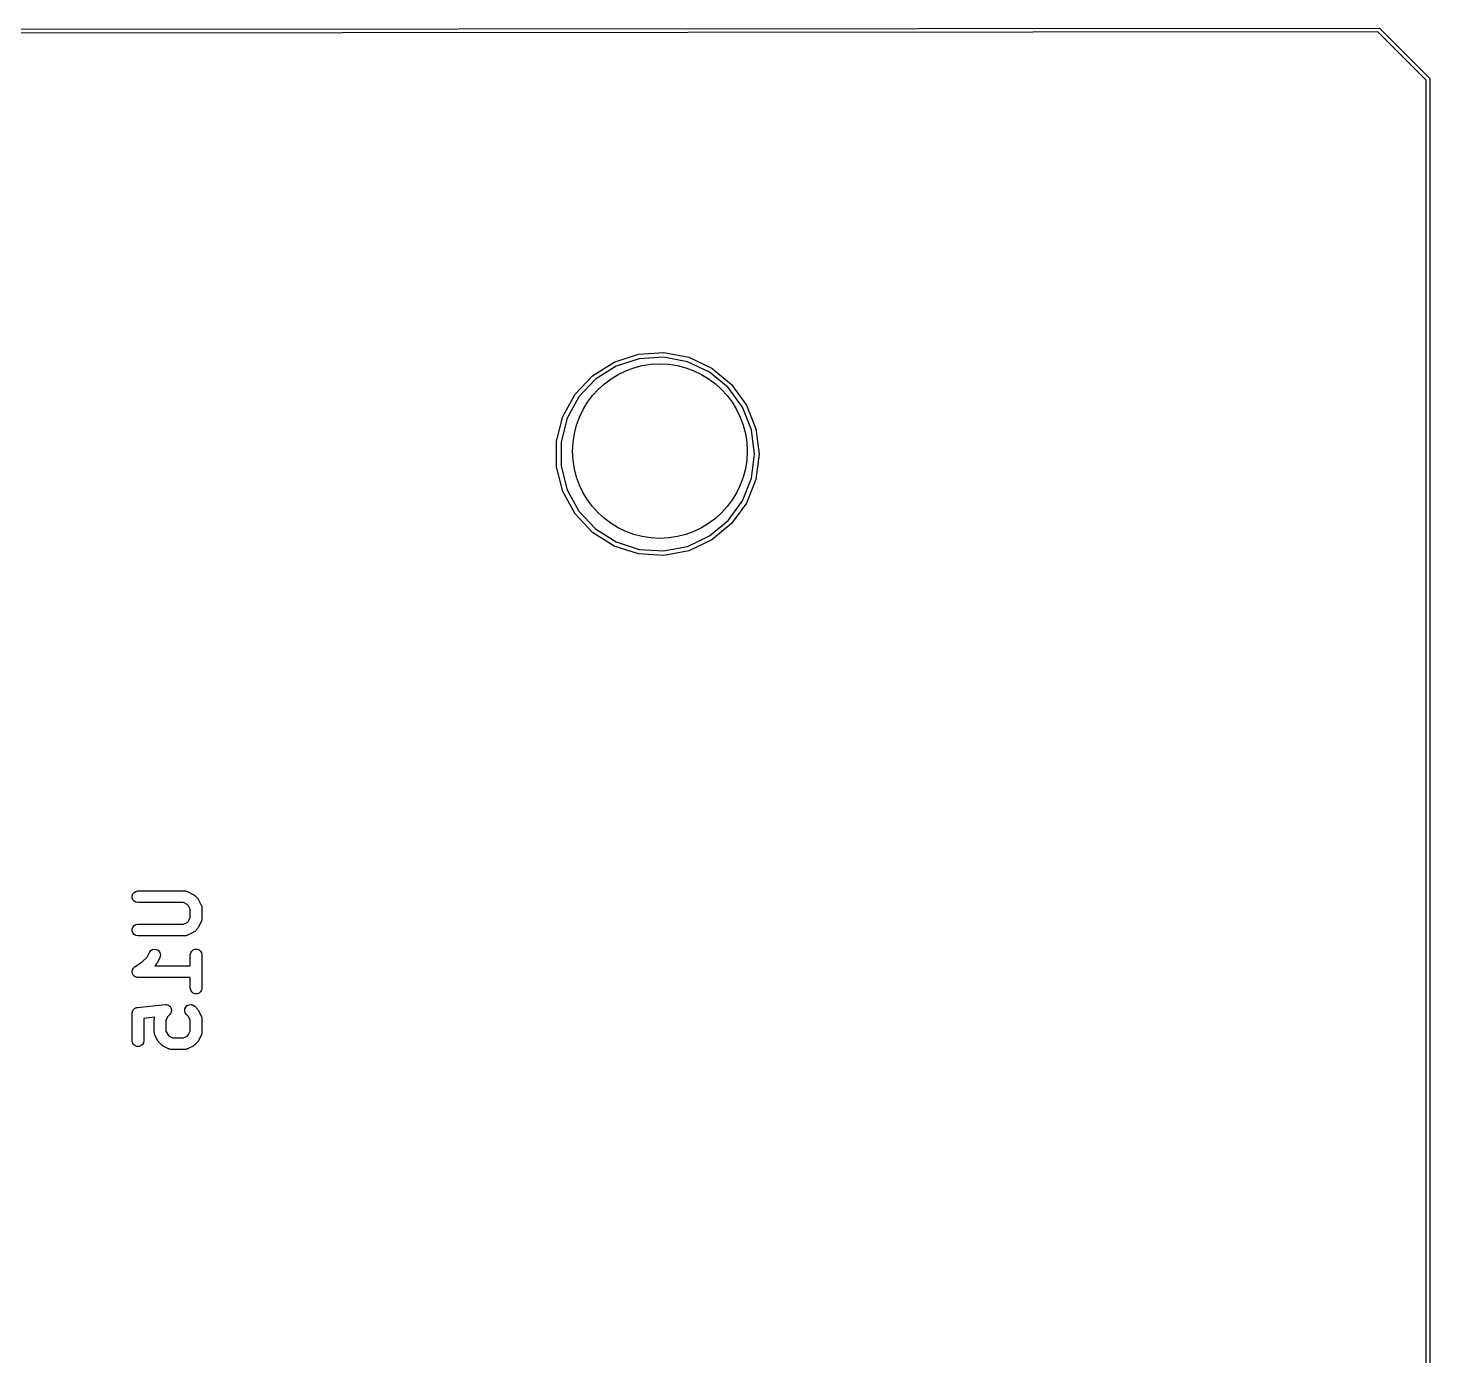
# Model space of a CAD drawing. Extents: x 81 to 161, y -172 to -32.
# Drawn here: x 125.24 to 161.4, y -66.13 to -31.89 of the extents above; entities that cross this region are included whole.
import ezdxf

# ---------------------------------------------------------------- set-up
doc = ezdxf.new("R2010")
doc.units = 0
doc.header["$MEASUREMENT"] = 0
doc.layers.add('BLACK', color=7, linetype='CONTINUOUS')

msp = doc.modelspace()

# ---------------------------------------------------------------- linework, layer by layer
at = {"layer": 'BLACK', "linetype": 'CONTINUOUS'}
for p, q in [((82.8062, -31.954), (160.081, -31.8905)), ((160.063, -31.9905), (82.8247, -32.054)), ((161.303, -33.2312), (160.063, -31.9905)), ((160.081, -31.8905), (160.088, -31.8899)), ((160.088, -31.8899), (160.094, -31.8916)), ((160.094, -31.8916), (160.101, -31.8928)), ((160.101, -31.8928), (160.103, -31.8939)), ((160.103, -31.8939), (160.105, -31.8945)), ((160.105, -31.8945), (160.11, -31.8983)), ((160.11, -31.8983), (160.116, -31.9016)), ((160.116, -31.9016), (160.12, -31.9067)), ((160.12, -31.9067), (161.387, -33.1736)), ((161.304, -170.794), (161.303, -33.2312)), ((161.387, -33.1736), (161.392, -33.1779)), ((161.392, -33.1779), (161.396, -33.1836)), ((161.396, -33.1836), (161.4, -33.189)), ((161.4, -33.189), (161.4, -33.1912)), ((161.4, -33.1912), (161.401, -33.1931)), ((161.401, -33.1931), (161.402, -33.1997)), ((161.402, -33.1997), (161.404, -33.2061)), ((161.404, -33.2061), (161.403, -33.2127)), ((161.403, -33.2127), (161.403, -170.813)), ((140.361, -40.5021), (140.987, -40.299)), ((141.009, -40.4168), (140.412, -40.6107)), ((140.987, -40.299), (141.643, -40.2577)), ((141.635, -40.3774), (141.009, -40.4168)), ((142.251, -40.495), (141.635, -40.3774)), ((141.643, -40.2577), (142.288, -40.3809)), ((142.819, -40.7621), (142.251, -40.495)), ((142.288, -40.3809), (142.883, -40.6608)), ((139.356, -41.3336), (139.806, -40.8544)), ((139.806, -40.8544), (140.361, -40.5021)), ((140.412, -40.6107), (139.883, -40.9468)), ((143.302, -41.162), (142.819, -40.7621)), ((142.883, -40.6608), (143.39, -41.0798)), ((139.883, -40.9468), (139.453, -41.4041)), ((143.671, -41.6695), (143.302, -41.162)), ((143.39, -41.0798), (143.776, -41.6117)), ((139.04, -41.9097), (139.356, -41.3336)), ((139.453, -41.4041), (139.151, -41.9539)), ((138.876, -42.5465), (139.04, -41.9097)), ((143.902, -42.2528), (143.671, -41.6695)), ((143.776, -41.6117), (144.018, -42.2229)), ((139.151, -41.9539), (138.995, -42.5615)), ((143.981, -42.8752), (143.902, -42.2528)), ((144.018, -42.2229), (144.101, -42.8752)), ((138.876, -43.2039), (138.876, -42.5465)), ((138.995, -42.5615), (138.995, -43.1888)), ((143.902, -43.4976), (143.981, -42.8752)), ((144.101, -42.8752), (144.018, -43.5274)), ((139.04, -43.8406), (138.876, -43.2039)), ((138.995, -43.1888), (139.151, -43.7965)), ((143.671, -44.0808), (143.902, -43.4976)), ((144.018, -43.5274), (143.776, -44.1386)), ((139.356, -44.4167), (139.04, -43.8406)), ((139.151, -43.7965), (139.453, -44.3462)), ((143.302, -44.5884), (143.671, -44.0808)), ((139.806, -44.896), (139.356, -44.4167)), ((139.453, -44.3462), (139.883, -44.8035)), ((143.776, -44.1386), (143.39, -44.6705)), ((139.883, -44.8035), (140.412, -45.1396)), ((142.819, -44.9882), (143.302, -44.5884)), ((143.39, -44.6705), (142.883, -45.0896)), ((140.361, -45.2482), (139.806, -44.896)), ((140.412, -45.1396), (141.009, -45.3335)), ((142.251, -45.2553), (142.819, -44.9882)), ((142.883, -45.0896), (142.288, -45.3695)), ((140.987, -45.4514), (140.361, -45.2482)), ((141.643, -45.4927), (140.987, -45.4514)), ((141.009, -45.3335), (141.635, -45.3729)), ((141.635, -45.3729), (142.251, -45.2553)), ((142.288, -45.3695), (141.643, -45.4927)), ((127.931, -54.2668), (127.949, -54.2179)), ((127.949, -54.2179), (127.982, -54.1779)), ((127.982, -54.1779), (128.027, -54.1519)), ((128.027, -54.1519), (128.079, -54.1429)), ((128.079, -54.1429), (129.293, -54.1429)), ((129.293, -54.1429), (129.301, -54.1444)), ((129.301, -54.1444), (129.31, -54.1438)), ((129.31, -54.1438), (129.327, -54.1489)), ((129.327, -54.1489), (129.344, -54.1519)), ((129.344, -54.1519), (129.352, -54.1562)), ((129.352, -54.1562), (129.36, -54.1587)), ((129.36, -54.1587), (129.503, -54.2301)), ((129.503, -54.2301), (129.522, -54.2444)), ((127.931, -54.3189), (127.931, -54.2668)), ((127.949, -54.3679), (127.931, -54.3189)), ((127.982, -54.4078), (127.949, -54.3679)), ((128.027, -54.4338), (127.982, -54.4078)), ((128.079, -54.4429), (128.027, -54.4338)), ((129.257, -54.4429), (128.079, -54.4429)), ((129.347, -54.4876), (129.257, -54.4429)), ((129.384, -54.5246), (129.347, -54.4876)), ((129.429, -54.614), (129.384, -54.5246)), ((129.522, -54.2444), (129.542, -54.2582)), ((129.542, -54.2582), (129.613, -54.3296)), ((129.613, -54.3296), (129.627, -54.3493)), ((129.627, -54.3493), (129.641, -54.3686)), ((129.641, -54.3686), (129.713, -54.5115)), ((129.713, -54.5115), (129.715, -54.5198)), ((129.715, -54.5198), (129.72, -54.5273)), ((129.72, -54.5273), (129.723, -54.5446)), ((129.723, -54.5446), (129.728, -54.5614)), ((129.728, -54.5614), (129.727, -54.5701)), ((129.727, -54.5701), (129.729, -54.5786)), ((129.729, -54.5786), (129.729, -54.8643)), ((129.257, -55), (129.347, -54.9553)), ((129.347, -54.9553), (129.384, -54.9183)), ((129.384, -54.9183), (129.429, -54.8289)), ((129.429, -54.8289), (129.429, -54.614)), ((129.713, -54.9314), (129.641, -55.0742)), ((129.715, -54.9231), (129.713, -54.9314)), ((129.72, -54.9156), (129.715, -54.9231)), ((129.723, -54.8983), (129.72, -54.9156)), ((129.728, -54.8814), (129.723, -54.8983)), ((129.729, -54.8643), (129.727, -54.8728)), ((129.727, -54.8728), (129.728, -54.8814)), ((127.931, -55.124), (127.949, -55.075)), ((127.931, -55.176), (127.931, -55.124)), ((127.949, -55.225), (127.931, -55.176)), ((127.949, -55.075), (127.982, -55.0351)), ((127.982, -55.2649), (127.949, -55.225)), ((127.982, -55.0351), (128.027, -55.009)), ((128.027, -55.291), (127.982, -55.2649)), ((128.027, -55.009), (128.079, -55)), ((128.079, -55.3), (128.027, -55.291)), ((128.079, -55), (129.257, -55)), ((129.293, -55.3), (128.079, -55.3)), ((129.301, -55.2985), (129.293, -55.3)), ((129.31, -55.299), (129.301, -55.2985)), ((129.327, -55.294), (129.31, -55.299)), ((129.344, -55.291), (129.327, -55.294)), ((129.352, -55.2866), (129.344, -55.291)), ((129.36, -55.2842), (129.352, -55.2866)), ((129.503, -55.2127), (129.36, -55.2842)), ((129.522, -55.1984), (129.503, -55.2127)), ((129.542, -55.1846), (129.522, -55.1984)), ((129.613, -55.1132), (129.542, -55.1846)), ((129.627, -55.0935), (129.613, -55.1132)), ((129.641, -55.0742), (129.627, -55.0935)), ((128.373, -55.7258), (128.404, -55.6839)), ((128.404, -55.6839), (128.447, -55.6552)), ((128.447, -55.6552), (128.498, -55.6431)), ((128.498, -55.6431), (128.55, -55.6491)), ((128.55, -55.6491), (128.597, -55.6724)), ((128.597, -55.6724), (128.632, -55.7102)), ((129.464, -55.6964), (129.504, -55.663)), ((129.504, -55.663), (129.553, -55.6451)), ((129.553, -55.6451), (129.605, -55.6451)), ((129.605, -55.6451), (129.654, -55.663)), ((129.654, -55.663), (129.693, -55.6964)), ((127.995, -56.0966), (128.197, -55.962)), ((128.197, -55.962), (128.312, -55.8469)), ((128.312, -55.8469), (128.373, -55.7258)), ((128.542, -56.0418), (128.512, -56.0714)), ((128.556, -56.0221), (128.542, -56.0418)), ((128.57, -56.0028), (128.556, -56.0221)), ((128.641, -55.8599), (128.57, -56.0028)), ((128.632, -55.7102), (128.653, -55.758)), ((128.656, -55.81), (128.641, -55.8599)), ((128.653, -55.758), (128.656, -55.81)), ((129.429, -55.7929), (129.438, -55.7416)), ((129.429, -56.0714), (129.429, -55.7929)), ((129.438, -55.7416), (129.464, -55.6964)), ((129.693, -55.6964), (129.72, -55.7416)), ((129.72, -55.7416), (129.729, -55.7929)), ((129.729, -55.7929), (129.729, -56.65)), ((127.929, -56.2311), (127.931, -56.2133)), ((127.931, -56.2392), (127.929, -56.2311)), ((127.931, -56.1954), (127.934, -56.1876)), ((127.931, -56.2133), (127.931, -56.1954)), ((127.931, -56.2475), (127.931, -56.2392)), ((127.937, -56.2643), (127.931, -56.2475)), ((127.934, -56.1876), (127.935, -56.1793)), ((127.935, -56.1793), (127.943, -56.1632)), ((127.941, -56.2817), (127.937, -56.2643)), ((127.946, -56.2886), (127.941, -56.2817)), ((127.943, -56.1632), (127.949, -56.1464)), ((127.949, -56.2964), (127.946, -56.2886)), ((127.949, -56.1464), (127.954, -56.1401)), ((127.96, -56.3101), (127.949, -56.2964)), ((127.954, -56.1401), (127.958, -56.1326)), ((127.958, -56.1326), (127.971, -56.1202)), ((127.97, -56.325), (127.96, -56.3101)), ((127.977, -56.33), (127.97, -56.325)), ((127.971, -56.1202), (127.982, -56.1065)), ((127.982, -56.3363), (127.977, -56.33)), ((127.982, -56.1065), (127.989, -56.1024)), ((127.998, -56.3453), (127.982, -56.3363)), ((127.989, -56.1024), (127.995, -56.0966)), ((128.012, -56.3559), (127.998, -56.3453)), ((128.02, -56.3582), (128.012, -56.3559)), ((128.027, -56.3624), (128.02, -56.3582)), ((128.045, -56.3655), (128.027, -56.3624)), ((128.062, -56.3705), (128.045, -56.3655)), ((128.07, -56.37), (128.062, -56.3705)), ((128.079, -56.3714), (128.07, -56.37)), ((129.429, -56.3714), (128.079, -56.3714)), ((128.512, -56.0714), (129.429, -56.0714)), ((129.429, -56.65), (129.429, -56.3714)), ((129.438, -56.7013), (129.429, -56.65)), ((129.464, -56.7464), (129.438, -56.7013)), ((129.504, -56.7799), (129.464, -56.7464)), ((129.693, -56.7464), (129.654, -56.7799)), ((129.72, -56.7013), (129.693, -56.7464)), ((129.729, -56.65), (129.72, -56.7013)), ((128.064, -57.1436), (128.778, -57.0722)), ((128.778, -57.0722), (128.779, -57.0722)), ((128.779, -57.0722), (128.78, -57.072)), ((128.78, -57.072), (128.805, -57.0742)), ((128.805, -57.0742), (128.83, -57.0761)), ((128.83, -57.0761), (128.831, -57.0765)), ((128.831, -57.0765), (128.832, -57.0765)), ((128.832, -57.0765), (128.854, -57.0872)), ((128.854, -57.0872), (128.877, -57.0975)), ((128.877, -57.0975), (128.878, -57.0982)), ((128.878, -57.0982), (128.879, -57.0986)), ((128.879, -57.0986), (128.897, -57.1163)), ((128.897, -57.1163), (128.915, -57.1339)), ((128.915, -57.1339), (128.915, -57.1347)), ((129.313, -57.1354), (129.35, -57.0986)), ((129.35, -57.0986), (129.397, -57.0765)), ((129.397, -57.0765), (129.449, -57.072)), ((129.449, -57.072), (129.499, -57.0855)), ((129.499, -57.0855), (129.542, -57.1154)), ((129.553, -56.7977), (129.504, -56.7799)), ((129.542, -57.1154), (129.613, -57.1868)), ((129.605, -56.7977), (129.553, -56.7977)), ((129.654, -56.7799), (129.605, -56.7977)), ((127.929, -57.2816), (127.934, -57.2618)), ((127.93, -57.2873), (127.929, -57.2816)), ((127.929, -57.2929), (127.93, -57.2873)), ((127.929, -58.0071), (127.929, -57.2929)), ((127.934, -57.2618), (127.938, -57.2416)), ((127.938, -57.2416), (127.94, -57.2366)), ((127.94, -57.2366), (127.942, -57.2312)), ((127.942, -57.2312), (127.953, -57.2142)), ((127.953, -57.2142), (127.964, -57.1964)), ((127.964, -57.1964), (127.968, -57.1928)), ((127.968, -57.1928), (127.971, -57.1881)), ((127.971, -57.1881), (127.988, -57.1761)), ((127.988, -57.1761), (128.004, -57.163)), ((128.004, -57.163), (128.009, -57.161)), ((128.009, -57.161), (128.013, -57.1577)), ((128.013, -57.1577), (128.033, -57.1521)), ((128.033, -57.1521), (128.053, -57.1451)), ((128.053, -57.1451), (128.058, -57.1451)), ((128.058, -57.1451), (128.064, -57.1436)), ((128.506, -57.4008), (128.229, -57.4286)), ((128.229, -57.4286), (128.229, -58.0071)), ((128.5, -57.4357), (128.502, -57.4272)), ((128.5, -57.7929), (128.5, -57.4357)), ((128.501, -57.4186), (128.506, -57.4017)), ((128.502, -57.4272), (128.501, -57.4186)), ((128.506, -57.4017), (128.506, -57.4008)), ((128.845, -57.3817), (128.8, -57.4711)), ((128.8, -57.4711), (128.8, -57.7574)), ((128.899, -57.3275), (128.845, -57.3817)), ((128.9, -57.3262), (128.899, -57.3267)), ((128.899, -57.3267), (128.899, -57.3275)), ((128.914, -57.3053), (128.9, -57.3262)), ((128.929, -57.2848), (128.914, -57.3053)), ((128.915, -57.1347), (128.916, -57.1354)), ((128.916, -57.1354), (128.926, -57.1581)), ((128.926, -57.1581), (128.937, -57.1808)), ((128.93, -57.2831), (128.929, -57.2839)), ((128.929, -57.2839), (128.929, -57.2848)), ((128.936, -57.2587), (128.93, -57.2831)), ((128.942, -57.2345), (128.936, -57.2587)), ((128.937, -57.1808), (128.937, -57.1818)), ((128.937, -57.1818), (128.938, -57.1826)), ((128.938, -57.1826), (128.94, -57.2076)), ((128.94, -57.2076), (128.942, -57.2326)), ((128.942, -57.2326), (128.942, -57.2336)), ((128.942, -57.2336), (128.942, -57.2345)), ((129.286, -57.2345), (129.291, -57.1826)), ((129.3, -57.2848), (129.286, -57.2345)), ((129.291, -57.1826), (129.313, -57.1354)), ((129.33, -57.3275), (129.3, -57.2848)), ((129.384, -57.3817), (129.33, -57.3275)), ((129.429, -57.4711), (129.384, -57.3817)), ((129.429, -57.7574), (129.429, -57.4711)), ((129.613, -57.1868), (129.627, -57.2065)), ((129.627, -57.2065), (129.641, -57.2258)), ((129.641, -57.2258), (129.713, -57.3686)), ((129.713, -57.3686), (129.715, -57.3769)), ((129.715, -57.3769), (129.72, -57.3844)), ((129.72, -57.3844), (129.723, -57.4017)), ((129.723, -57.4017), (129.728, -57.4186)), ((129.728, -57.4186), (129.727, -57.4272)), ((129.727, -57.4272), (129.729, -57.4357)), ((129.729, -57.4357), (129.729, -57.7929)), ((128.502, -57.8014), (128.5, -57.7929)), ((128.501, -57.81), (128.502, -57.8014)), ((128.506, -57.8269), (128.501, -57.81)), ((128.509, -57.8442), (128.506, -57.8269)), ((128.513, -57.8516), (128.509, -57.8442)), ((128.516, -57.8599), (128.513, -57.8516)), ((128.8, -57.7574), (128.845, -57.8469)), ((128.845, -57.8469), (128.882, -57.8839)), ((129.347, -57.8839), (129.384, -57.8469)), ((129.384, -57.8469), (129.429, -57.7574)), ((129.715, -57.8516), (129.713, -57.8599)), ((129.72, -57.8442), (129.715, -57.8516)), ((129.723, -57.8269), (129.72, -57.8442)), ((129.728, -57.81), (129.723, -57.8269)), ((129.729, -57.7929), (129.727, -57.8014)), ((129.727, -57.8014), (129.728, -57.81)), ((127.938, -58.0584), (127.929, -58.0071)), ((127.964, -58.1036), (127.938, -58.0584)), ((128.004, -58.137), (127.964, -58.1036)), ((128.053, -58.1549), (128.004, -58.137)), ((128.105, -58.1549), (128.053, -58.1549)), ((128.154, -58.137), (128.105, -58.1549)), ((128.193, -58.1036), (128.154, -58.137)), ((128.22, -58.0584), (128.193, -58.1036)), ((128.229, -58.0071), (128.22, -58.0584)), ((128.587, -58.0028), (128.516, -57.8599)), ((128.602, -58.0221), (128.587, -58.0028)), ((128.615, -58.0418), (128.602, -58.0221)), ((128.687, -58.1132), (128.615, -58.0418)), ((128.706, -58.127), (128.687, -58.1132)), ((128.726, -58.1413), (128.706, -58.127)), ((128.869, -58.2127), (128.726, -58.1413)), ((128.877, -58.2152), (128.869, -58.2127)), ((128.884, -58.2195), (128.877, -58.2152)), ((128.882, -57.8839), (128.971, -57.9286)), ((128.971, -57.9286), (129.257, -57.9286)), ((129.257, -57.9286), (129.347, -57.8839)), ((129.352, -58.2152), (129.344, -58.2195)), ((129.36, -58.2127), (129.352, -58.2152)), ((129.503, -58.1413), (129.36, -58.2127)), ((129.522, -58.127), (129.503, -58.1413)), ((129.542, -58.1132), (129.522, -58.127)), ((129.613, -58.0418), (129.542, -58.1132)), ((129.627, -58.0221), (129.613, -58.0418)), ((129.641, -58.0028), (129.627, -58.0221)), ((129.713, -57.8599), (129.641, -58.0028)), ((128.902, -58.2226), (128.884, -58.2195)), ((128.919, -58.2276), (128.902, -58.2226)), ((128.927, -58.2271), (128.919, -58.2276)), ((128.936, -58.2286), (128.927, -58.2271)), ((129.293, -58.2286), (128.936, -58.2286)), ((129.301, -58.2271), (129.293, -58.2286)), ((129.31, -58.2276), (129.301, -58.2271)), ((129.327, -58.2226), (129.31, -58.2276)), ((129.344, -58.2195), (129.327, -58.2226))]:
    msp.add_line(p, q, dxfattribs=at)
at = {"layer": 'BLACK'}
msp.add_circle((141.541, -42.799), 2.25, dxfattribs=at)
msp.add_circle((141.541, -42.799), 2.25, dxfattribs=at)

doc.saveas('drawing.dxf')
